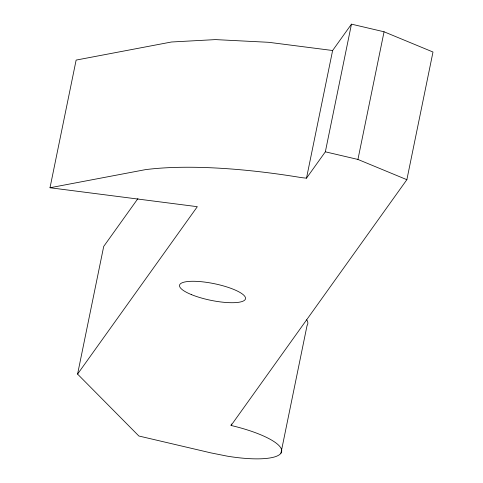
<?xml version="1.0" encoding="UTF-8"?>
<svg xmlns="http://www.w3.org/2000/svg" width="483" height="483" viewBox="0 0 483 483"><rect width="100%" height="100%" fill="white"/><g stroke="black" fill="none" stroke-linecap="round" stroke-linejoin="round"><path stroke-width="0.72" d="M77.582 374.096L197.324 206.688L50.009 187.748L76.133 60.085L171.471 41.997L215.509 39.6L268.729 42.311L332.618 50.51L351.467 24.15L384.057 31.787L432.991 52.019L406.867 179.688L231.073 425.469A61.673 15.553 11.6 0 1 281.698 451.303A61.673 15.553 11.6 0 1 227.173 456.139L211.023 452.915L138.869 436.01L77.582 374.096L103.706 246.433L137.915 198.604M231.073 425.469L231.375 423.996M50.009 187.748L145.347 169.66A235.656 59.427 11.6 0 1 301.374 177.611L306.494 178.173L332.618 50.51M306.494 178.173L325.349 151.813L351.467 24.15M280.925 453.217L307.049 325.554A61.673 15.553 11.6 0 0 306.687 319.812M406.867 179.688L357.933 159.45L384.057 31.787M325.349 151.813L357.933 159.45M191.594 294.678A33.665 8.489 11.6 0 0 245.123 299.623A33.665 8.489 11.6 0 0 200.898 281.667A33.665 8.489 11.6 0 0 191.594 294.678"/></g></svg>
